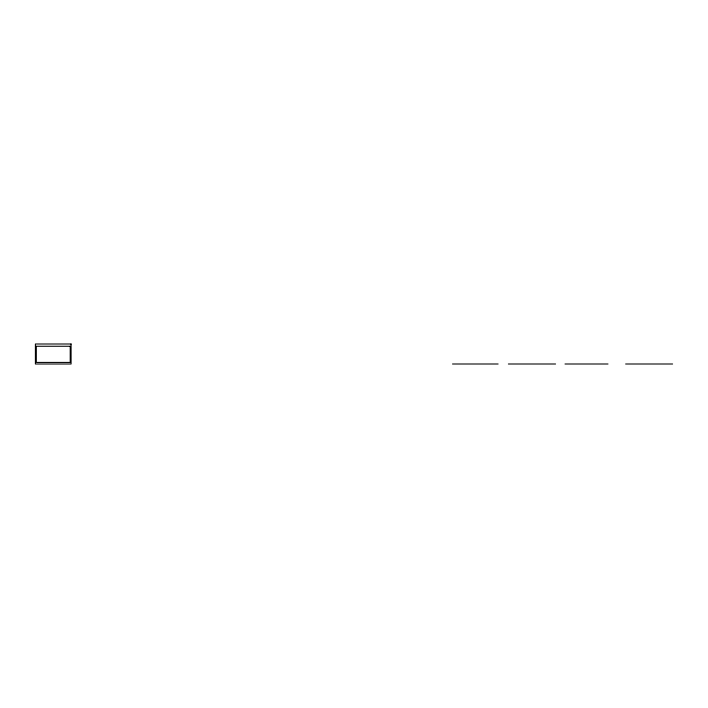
<?xml version="1.0" encoding="UTF-8"?>
<svg xmlns="http://www.w3.org/2000/svg" width="708" height="708" viewBox="0 0 708 708"><rect width="100%" height="100%" fill="white"/><g stroke="black" fill="none" stroke-linecap="round" stroke-linejoin="round"><path stroke-width="1.06" d="M36.143 346.265L70.384 346.265M452.509 364L498.113 364M508.371 364L555.576 364M565.002 364L608.004 364M625.633 364L672.6 364M70.216 346.345L70.216 362.425L36.312 362.425L36.312 346.345M71.083 344L35.4 344L35.4 364L71.083 364L71.083 344"/></g></svg>
